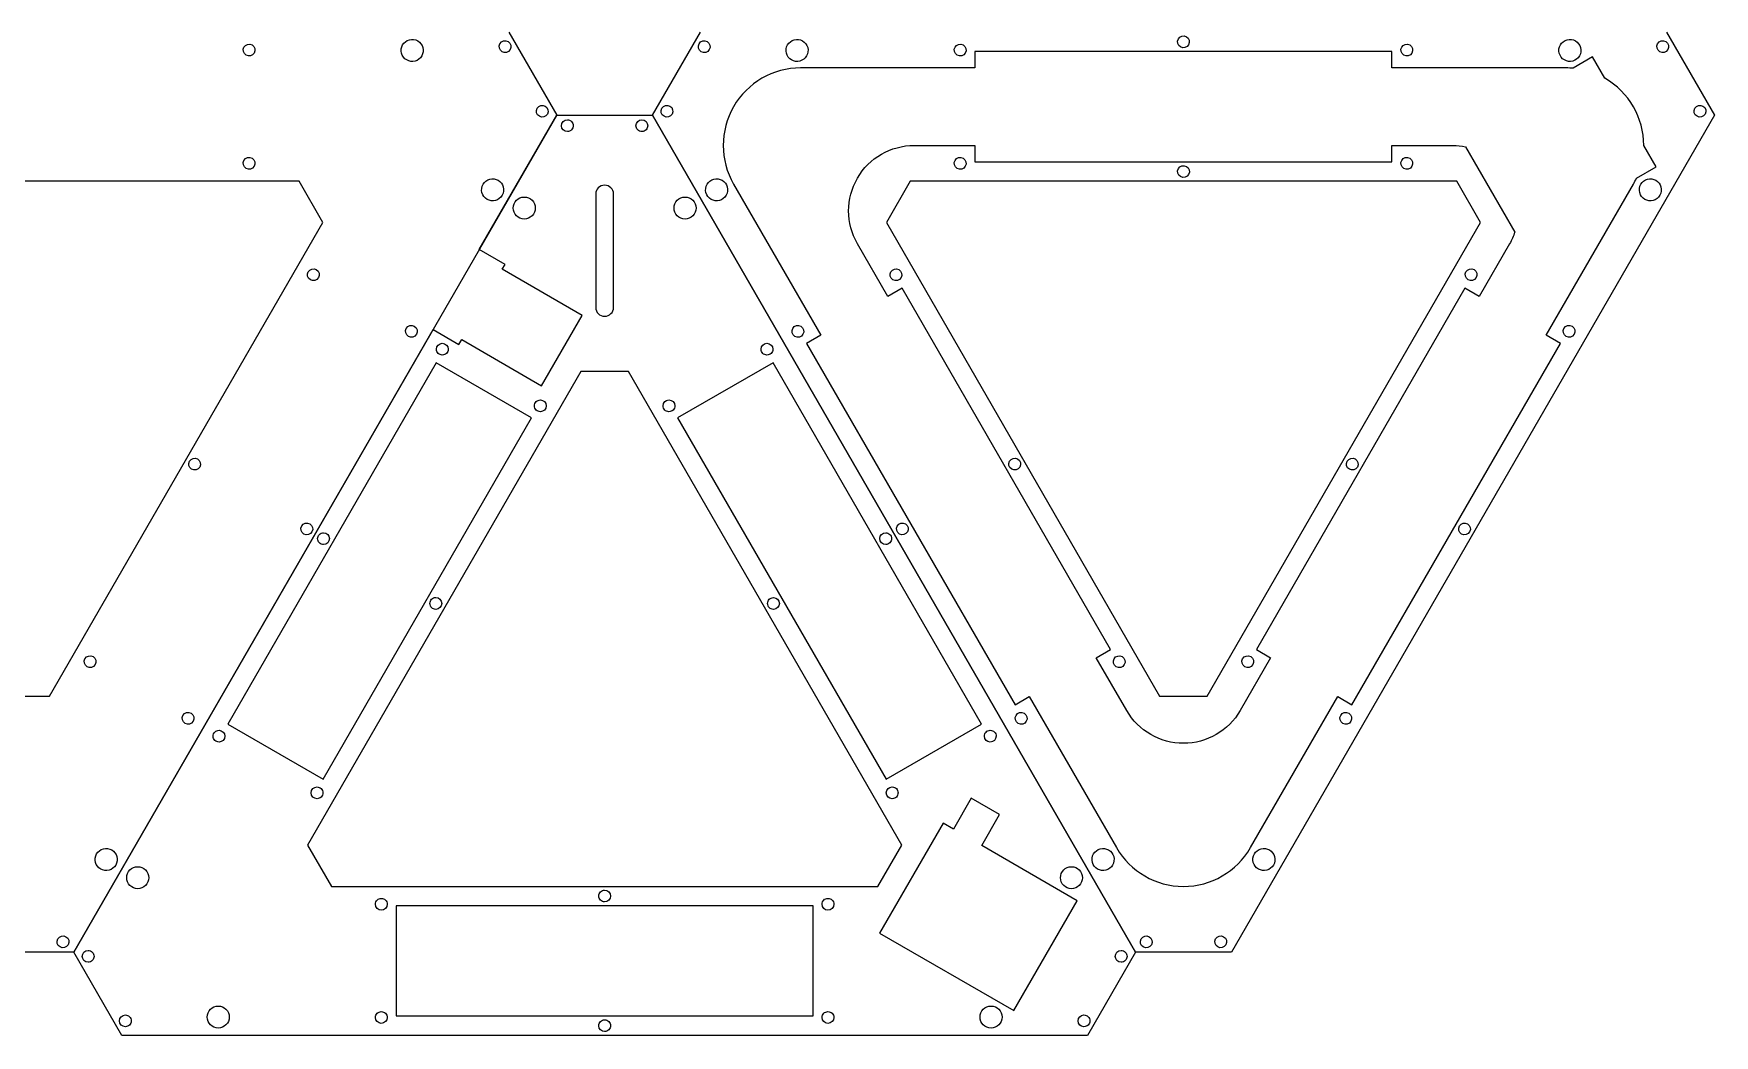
# Model space of a CAD drawing. Extents: x -29 to 538, y 574 to 910.
# Drawn here: x 256 to 538.2, y 573.7 to 741.8 of the extents above; entities that cross this region are included whole.
import ezdxf

# ---------------------------------------------------------------- set-up
doc = ezdxf.new("R2010")
doc.units = 0
doc.layers.get('0').update_dxf_attribs({"linetype": 'CONTINUOUS'})

msp = doc.modelspace()

# ---------------------------------------------------------------- linework, layer by layer
at = {"color": 7}
for p, q in [((292.680294, 739.855152), (292.680294, 739.855152)), ((320.495907, 740.538127), (320.495907, 740.538127)), ((335.653554, 740.421301), (335.653554, 740.421301)), ((335.773742, 741.997994), (343.823735, 728.054989)), ((359.924099, 728.054779), (367.974099, 741.997788)), ((369.084656, 740.421289), (369.084656, 740.421289)), ((385.10229, 740.538125), (385.10229, 740.538125)), ((412.057899, 739.855149), (412.057899, 739.855149)), ((449.543297, 741.235144), (449.543297, 741.235144)), ((487.03284, 739.855137), (487.03284, 739.855137)), ((514.848451, 740.538147), (514.848451, 740.538147)), ((530.006115, 740.421312), (530.006115, 740.421312)), ((530.12664, 741.997787), (538.176641, 728.054778)), ((484.050378, 738.74778), (414.050376, 738.747781)), ((414.050376, 738.747781), (414.050376, 735.997781)), ((484.050378, 735.99778), (484.050378, 738.74778)), ((517.73864, 737.847782), (514.448926, 735.94847)), ((519.809593, 734.260778), (517.73864, 737.847782)), ((414.050376, 735.997781), (384.783072, 735.997783)), ((513.317687, 735.997786), (484.050378, 735.99778)), ((343.823735, 728.054989), (262.747465, 587.626771)), ((330.824098, 705.538119), (343.824098, 728.054779)), ((341.903556, 729.595983), (341.903556, 729.595983)), ((343.824098, 728.054779), (359.924099, 728.054779)), ((441.00037, 587.62656), (359.924099, 728.054779)), ((359.924099, 728.054779), (441.00037, 587.62656)), ((362.834656, 729.595971), (362.834656, 729.595971)), ((538.176641, 728.054778), (457.100371, 587.626559)), ((536.256109, 729.595998), (536.256109, 729.595998)), ((346.614095, 726.304775), (346.614095, 726.304775)), ((359.114088, 726.304779), (359.114088, 726.304779)), ((403.835623, 722.997789), (414.050368, 722.997786)), ((403.835623, 722.997789), (403.835623, 722.997789)), ((414.050368, 722.997786), (414.050368, 720.247786)), ((484.050369, 720.247785), (484.050369, 722.997785)), ((292.680295, 720.855154), (292.680295, 720.855154)), ((412.05791, 720.855169), (412.05791, 720.855169)), ((414.050368, 720.247786), (484.050369, 720.247785)), ((487.032847, 720.855148), (487.032847, 720.855148)), ((300.572467, 716.997997), (208.822468, 716.997997)), ((304.572464, 710.069795), (300.572467, 716.997997)), ((333.995912, 717.155461), (333.995912, 717.155461)), ((371.60229, 717.155439), (371.60229, 717.155439)), ((403.175366, 716.99779), (399.175366, 710.069587)), ((494.925374, 716.997785), (403.175366, 716.99779)), ((449.547444, 719.475166), (449.547444, 719.475166)), ((498.925371, 710.069584), (494.925374, 716.997785)), ((525.098933, 717.502124), (528.388639, 719.401442)), ((528.348454, 717.155459), (528.348454, 717.155459)), ((350.374105, 714.828743), (350.374106, 695.828746)), ((350.374105, 714.828743), (350.374105, 714.828743)), ((353.374101, 695.828749), (353.374099, 714.828747)), ((373.524742, 716.497784), (388.158388, 691.151561)), ((509.942353, 691.151558), (524.576008, 716.497792)), ((340.224089, 712.4915), (340.224089, 712.4915)), ((367.224092, 712.491498), (367.224092, 712.491498)), ((258.697464, 630.611965), (304.572464, 710.069795)), ((399.175366, 710.069587), (445.050374, 630.611751)), ((453.050371, 630.611753), (498.925371, 710.069584)), ((335.154234, 703.038114), (330.824098, 705.538119)), ((399.416718, 697.651561), (394.309343, 706.497788)), ((503.791398, 706.497791), (498.684023, 697.651558)), ((334.679229, 702.215381), (335.154234, 703.038114)), ((303.471776, 702.163347), (303.471776, 702.163347)), ((348.102623, 694.465381), (334.679229, 702.215381)), ((401.266055, 702.163127), (401.266055, 702.163127)), ((497.824682, 702.163135), (497.824682, 702.163135)), ((401.798288, 699.026561), (399.416718, 697.651561)), ((436.798289, 638.404782), (401.798288, 699.026561)), ((496.302453, 699.026558), (461.302453, 638.404779)), ((498.684023, 697.651558), (496.302453, 699.026558)), ((341.302619, 682.687449), (348.102623, 694.465381)), ((262.747828, 587.626561), (323.074102, 692.114712)), ((319.926622, 692.663137), (319.926622, 692.663137)), ((323.074102, 692.114712), (327.404229, 689.614712)), ((384.811579, 692.663138), (384.811579, 692.663138)), ((514.279165, 692.663135), (514.279165, 692.663135)), ((325.617779, 688.805769), (325.617779, 688.805769)), ((327.404229, 689.614712), (327.879234, 690.437444)), ((327.879234, 690.437444), (341.302619, 682.687449)), ((380.110418, 688.805769), (380.110418, 688.805769)), ((388.158388, 691.151561), (385.776818, 689.776561)), ((385.776818, 689.776561), (420.776819, 629.154782)), ((477.323923, 629.154779), (512.323923, 689.776558)), ((512.323923, 689.776558), (509.942353, 691.151558)), ((323.600554, 686.526554), (288.600554, 625.904776)), ((339.622024, 677.276554), (323.600554, 686.526554)), ((380.14765, 686.526557), (364.12618, 677.276557)), ((415.147652, 625.904778), (380.14765, 686.526557)), ((347.874102, 685.069572), (301.999102, 605.611741)), ((355.874099, 685.069573), (347.874102, 685.069572)), ((401.749099, 605.611743), (355.874099, 685.069573)), ((304.622024, 616.654776), (339.622024, 677.276554)), ((342.072248, 679.305765), (342.072248, 679.305765)), ((363.655959, 679.30577), (363.655959, 679.30577)), ((364.12618, 677.276557), (399.126182, 616.654778)), ((283.531891, 670.386452), (283.531891, 670.386452)), ((421.203883, 670.389817), (421.203883, 670.389817)), ((477.884802, 670.38625), (477.884802, 670.38625)), ((302.379046, 659.509823), (302.379046, 659.509823)), ((402.361224, 659.506256), (402.361224, 659.506256)), ((496.731583, 659.509813), (496.731583, 659.509813)), ((305.677897, 657.028861), (305.677897, 657.028861)), ((400.048232, 657.032455), (400.048232, 657.032455)), ((324.524666, 646.152443), (324.524666, 646.152443)), ((381.205608, 646.148874), (381.205608, 646.148874)), ((434.416719, 637.029782), (436.798289, 638.404782)), ((461.302453, 638.404779), (463.684023, 637.029779)), ((265.984311, 637.233152), (265.984311, 637.233152)), ((439.524094, 628.183555), (434.416719, 637.029782)), ((438.753537, 637.23293), (438.753537, 637.23293)), ((463.684023, 637.029779), (458.576648, 628.183546)), ((460.337212, 637.232932), (460.337212, 637.232932)), ((250.697467, 630.611963), (258.697464, 630.611965)), ((420.776819, 629.154782), (423.158389, 630.529782)), ((445.050374, 630.611751), (453.050371, 630.611753)), ((460.308703, 605.183554), (474.942353, 630.529779)), ((474.942353, 630.529779), (477.323923, 629.154779)), ((282.439157, 627.732942), (282.439157, 627.732942)), ((422.29906, 627.732941), (422.29906, 627.732941)), ((476.791695, 627.732932), (476.791695, 627.732932)), ((288.130317, 623.875561), (288.130317, 623.875561)), ((288.600554, 625.904776), (304.622024, 616.654776)), ((399.126182, 616.654778), (415.147652, 625.904778)), ((417.597881, 623.875559), (417.597881, 623.875559)), ((304.584791, 614.375566), (304.584791, 614.375566)), ((401.143413, 614.375565), (401.143413, 614.375565)), ((413.427746, 613.476034), (410.427746, 608.279882)), ((418.190886, 610.726034), (413.427746, 613.476034)), ((415.190886, 605.529882), (418.190886, 610.726034)), ((408.695696, 609.279882), (398.045701, 590.833549)), ((410.427746, 608.279882), (408.695696, 609.279882)), ((269.122827, 604.791982), (269.122827, 604.791982)), ((301.999102, 605.611741), (305.999104, 598.683548)), ((397.749104, 598.683548), (401.749099, 605.611743)), ((431.212356, 596.279882), (415.190886, 605.529882)), ((436.475361, 604.791974), (436.475361, 604.791974)), ((463.475364, 604.791972), (463.475364, 604.791972)), ((275.351014, 600.128038), (275.351014, 600.128038)), ((305.999104, 598.683548), (397.749104, 598.683548)), ((432.09719, 600.12804), (432.09719, 600.12804)), ((315.37663, 595.68354), (315.37663, 595.68354)), ((386.874097, 595.433544), (316.874095, 595.433545)), ((316.874095, 595.433545), (316.874095, 576.933545)), ((352.862034, 597.063544), (352.862034, 597.063544)), ((386.874097, 576.933544), (386.874097, 595.433544)), ((390.351568, 595.683541), (390.351568, 595.683541)), ((420.562361, 577.833549), (431.212356, 596.279882)), ((261.442831, 590.233919), (261.442831, 590.233919)), ((398.045701, 590.833549), (420.562361, 577.833549)), ((443.295375, 590.233905), (443.295375, 590.233905)), ((455.795369, 590.233909), (455.795369, 590.233909)), ((262.747465, 587.626771), (246.647472, 587.626766)), ((270.797829, 573.683551), (262.747828, 587.626561)), ((266.153361, 586.942716), (266.153361, 586.942716)), ((441.00037, 587.62656), (432.95037, 573.683551)), ((439.574843, 586.942715), (439.574843, 586.942715)), ((457.100371, 587.626559), (441.00037, 587.62656)), ((272.403363, 576.117398), (272.403363, 576.117398)), ((288.851012, 576.745342), (288.851012, 576.745342)), ((315.376632, 576.683542), (315.376632, 576.683542)), ((316.874095, 576.933545), (386.874097, 576.933544)), ((390.35157, 576.683544), (390.35157, 576.683544)), ((418.597185, 576.745346), (418.597185, 576.745346)), ((433.324843, 576.117397), (433.324843, 576.117397)), ((432.95037, 573.683551), (270.797829, 573.683551)), ((352.866162, 575.303554), (352.866162, 575.303554))]:
    msp.add_line(p, q, dxfattribs=at)
for points in [[(291.690294, 738.140421), (291.216784, 738.413802), (291.054548, 739.019277), (291.327929, 739.492787)], [(291.327929, 739.492787), (291.60131, 739.966296), (292.206784, 740.128533), (292.680294, 739.855152)], [(292.680294, 739.855152), (293.153804, 739.581771), (293.31604, 738.976296), (293.042659, 738.502787)], [(317.783944, 738.457164), (317.656954, 738.931096), (317.723435, 739.436064), (317.96876, 739.86098)], [(317.96876, 739.86098), (318.214085, 740.285895), (318.61816, 740.595953), (319.092092, 740.722942)], [(319.092092, 740.722942), (319.566024, 740.849932), (320.070991, 740.783452), (320.495907, 740.538127)], [(320.495907, 740.538127), (320.920823, 740.292801), (321.23088, 739.888727), (321.35787, 739.414795)], [(321.35787, 739.414795), (321.484859, 738.940863), (321.418379, 738.435895), (321.173054, 738.01098)], [(334.663554, 738.706571), (334.190044, 738.979952), (334.027808, 739.585427), (334.301189, 740.058936)], [(334.301189, 740.058936), (334.57457, 740.532446), (335.180044, 740.694682), (335.653554, 740.421301)], [(335.653554, 740.421301), (336.127064, 740.147921), (336.2893, 739.542446), (336.015919, 739.068936)], [(368.094656, 738.706558), (367.621146, 738.979939), (367.45891, 739.585414), (367.732291, 740.058924)], [(367.732291, 740.058924), (368.005672, 740.532433), (368.611146, 740.69467), (369.084656, 740.421289)], [(369.084656, 740.421289), (369.558166, 740.147908), (369.720402, 739.542433), (369.447021, 739.068924)], [(382.390327, 738.457163), (382.263337, 738.931095), (382.329818, 739.436062), (382.575143, 739.860978)], [(382.575143, 739.860978), (382.820468, 740.285894), (383.224543, 740.595951), (383.698475, 740.722941)], [(383.698475, 740.722941), (384.172407, 740.84993), (384.677374, 740.78345), (385.10229, 740.538125)], [(385.10229, 740.538125), (385.527206, 740.2928), (385.837263, 739.888725), (385.964253, 739.414793)], [(385.964253, 739.414793), (386.091242, 738.940861), (386.024762, 738.435894), (385.779437, 738.010978)], [(411.067899, 738.140419), (410.594389, 738.4138), (410.432153, 739.019274), (410.705534, 739.492784)], [(410.705534, 739.492784), (410.978915, 739.966293), (411.584389, 740.12853), (412.057899, 739.855149)], [(412.057899, 739.855149), (412.531409, 739.581768), (412.693645, 738.976293), (412.420264, 738.502784)], [(448.553297, 739.520414), (448.079788, 739.793795), (447.917551, 740.399269), (448.190932, 740.872779)], [(448.190932, 740.872779), (448.464313, 741.346288), (449.069788, 741.508525), (449.543297, 741.235144)], [(449.905663, 739.882779), (449.632282, 739.409269), (449.026807, 739.247033), (448.553297, 739.520414)], [(449.543297, 741.235144), (450.016807, 740.961763), (450.179044, 740.356288), (449.905663, 739.882779)], [(486.04284, 738.140406), (485.56933, 738.413787), (485.407094, 739.019262), (485.680475, 739.492771)], [(485.680475, 739.492771), (485.953856, 739.966281), (486.55933, 740.128518), (487.03284, 739.855137)], [(487.03284, 739.855137), (487.50635, 739.581756), (487.668586, 738.976281), (487.395205, 738.502771)], [(512.136488, 738.457185), (512.009498, 738.931117), (512.075979, 739.436085), (512.321304, 739.861)], [(512.321304, 739.861), (512.566629, 740.285916), (512.970704, 740.595973), (513.444636, 740.722963)], [(513.444636, 740.722963), (513.918568, 740.849953), (514.423535, 740.783473), (514.848451, 740.538147)], [(514.848451, 740.538147), (515.273367, 740.292822), (515.583424, 739.888748), (515.710414, 739.414816)], [(515.710414, 739.414816), (515.837403, 738.940884), (515.770923, 738.435916), (515.525598, 738.011)], [(529.016115, 738.706582), (528.542605, 738.979963), (528.380369, 739.585437), (528.65375, 740.058947)], [(528.65375, 740.058947), (528.927131, 740.532457), (529.532605, 740.694693), (530.006115, 740.421312)], [(530.006115, 740.421312), (530.479625, 740.147931), (530.641861, 739.542457), (530.36848, 739.068947)], [(293.042659, 738.502787), (292.769278, 738.029277), (292.163804, 737.867041), (291.690294, 738.140421)], [(318.645907, 737.333833), (318.220991, 737.579158), (317.910934, 737.983232), (317.783944, 738.457164)], [(321.173054, 738.01098), (320.66219, 737.126138), (319.530748, 736.822969), (318.645907, 737.333833)], [(336.015919, 739.068936), (335.742538, 738.595427), (335.137064, 738.43319), (334.663554, 738.706571)], [(369.447021, 739.068924), (369.17364, 738.595414), (368.568166, 738.433177), (368.094656, 738.706558)], [(383.25229, 737.333831), (382.827374, 737.579156), (382.517317, 737.983231), (382.390327, 738.457163)], [(384.656105, 737.149015), (384.182173, 737.022025), (383.677206, 737.088506), (383.25229, 737.333831)], [(385.779437, 738.010978), (385.534112, 737.586062), (385.130037, 737.276005), (384.656105, 737.149015)], [(412.420264, 738.502784), (412.146883, 738.029274), (411.541409, 737.867038), (411.067899, 738.140419)], [(487.395205, 738.502771), (487.121824, 738.029262), (486.51635, 737.867025), (486.04284, 738.140406)], [(512.998451, 737.333853), (512.573535, 737.579179), (512.263478, 737.983253), (512.136488, 738.457185)], [(514.402266, 737.149038), (513.928334, 737.022048), (513.423367, 737.088528), (512.998451, 737.333853)], [(515.525598, 738.011), (515.280273, 737.586085), (514.876198, 737.276027), (514.402266, 737.149038)], [(530.36848, 739.068947), (530.095099, 738.595437), (529.489625, 738.433201), (529.016115, 738.706582)], [(384.783072, 735.997783), (380.13862, 735.997783), (375.846969, 733.519997), (373.524742, 729.497783)], [(514.448926, 735.94847), (514.072741, 735.981331), (513.695304, 735.997785), (513.317687, 735.997786)], [(526.317677, 722.988451), (526.321016, 727.639572), (523.839253, 731.93811), (519.809593, 734.260778)], [(340.913556, 727.881252), (340.440046, 728.154633), (340.27781, 728.760108), (340.551191, 729.233618)], [(340.551191, 729.233618), (340.824572, 729.707127), (341.430046, 729.869364), (341.903556, 729.595983)], [(342.265921, 728.243618), (341.99254, 727.770108), (341.387066, 727.607871), (340.913556, 727.881252)], [(341.903556, 729.595983), (342.377066, 729.322602), (342.539302, 728.717127), (342.265921, 728.243618)], [(361.844656, 727.881241), (361.371146, 728.154622), (361.20891, 728.760096), (361.482291, 729.233606)], [(361.482291, 729.233606), (361.755672, 729.707116), (362.361146, 729.869352), (362.834656, 729.595971)], [(363.197021, 728.243606), (362.92364, 727.770096), (362.318166, 727.60786), (361.844656, 727.881241)], [(362.834656, 729.595971), (363.308166, 729.32259), (363.470402, 728.717116), (363.197021, 728.243606)], [(373.524742, 729.497783), (371.202516, 725.475569), (371.202516, 720.519998), (373.524742, 716.497784)], [(535.266109, 727.881268), (534.792599, 728.154649), (534.630363, 728.760124), (534.903743, 729.233633)], [(534.903743, 729.233633), (535.177124, 729.707143), (535.782599, 729.869379), (536.256109, 729.595998)], [(536.618474, 728.243633), (536.345093, 727.770124), (535.739618, 727.607887), (535.266109, 727.881268)], [(536.256109, 729.595998), (536.729618, 729.322618), (536.891855, 728.717143), (536.618474, 728.243633)], [(345.624088, 725.314773), (345.077328, 725.314777), (344.634094, 725.758015), (344.634095, 726.304775)], [(344.634095, 726.304775), (344.634096, 726.851533), (345.07733, 727.294769), (345.624088, 727.294773)], [(345.624088, 727.294773), (345.886653, 727.294775), (346.138465, 727.190473), (346.324127, 727.004812)], [(346.324129, 725.604736), (346.138466, 725.419074), (345.886654, 725.314772), (345.624088, 725.314773)], [(346.324127, 727.004812), (346.50979, 726.819151), (346.614094, 726.56734), (346.614095, 726.304775)], [(346.614095, 726.304775), (346.614095, 726.042209), (346.509791, 725.790398), (346.324129, 725.604736)], [(357.424051, 725.604738), (357.238389, 725.790401), (357.134087, 726.042213), (357.134088, 726.304779)], [(357.134088, 726.304779), (357.134092, 726.851539), (357.57733, 727.294773), (358.12409, 727.294772)], [(358.12409, 725.314772), (357.861524, 725.314772), (357.609713, 725.419076), (357.424051, 725.604738)], [(358.12409, 727.294772), (358.670848, 727.294771), (359.114084, 726.851537), (359.114088, 726.304779)], [(358.824127, 725.60474), (358.638466, 725.419077), (358.386655, 725.314773), (358.12409, 725.314772)], [(359.114088, 726.304779), (359.11409, 726.042214), (359.009788, 725.790402), (358.824127, 725.60474)], [(394.309342, 717.497789), (396.274303, 720.901201), (399.905701, 722.997789), (403.835623, 722.997789)], [(484.050369, 722.997785), (484.050369, 722.997785), (494.265119, 722.997791), (494.265119, 722.997791)], [(494.265119, 722.997791), (494.986024, 722.997789), (495.705183, 722.926919), (496.412222, 722.786202)], [(496.412222, 722.786202), (496.412222, 722.786202), (504.68172, 708.463032), (504.68172, 708.463032)], [(528.388639, 719.401442), (528.388639, 719.401442), (526.317677, 722.988451), (526.317677, 722.988451)], [(291.690295, 719.140424), (291.216785, 719.413805), (291.054549, 720.019279), (291.32793, 720.492789)], [(291.32793, 720.492789), (291.601311, 720.966299), (292.206786, 721.128535), (292.680295, 720.855154)], [(292.680295, 720.855154), (293.153805, 720.581773), (293.316041, 719.976299), (293.04266, 719.502789)], [(411.06791, 719.140438), (410.5944, 719.413819), (410.432164, 720.019294), (410.705545, 720.492803)], [(410.705545, 720.492803), (410.978926, 720.966313), (411.5844, 721.128549), (412.05791, 720.855169)], [(412.05791, 720.855169), (412.53142, 720.581788), (412.693656, 719.976313), (412.420275, 719.502803)], [(448.195079, 719.112801), (448.46846, 719.586311), (449.073935, 719.748547), (449.547444, 719.475166)], [(486.042847, 719.140417), (485.569337, 719.413798), (485.4071, 720.019273), (485.680481, 720.492782)], [(485.680481, 720.492782), (485.953862, 720.966292), (486.559337, 721.128529), (487.032847, 720.855148)], [(487.032847, 720.855148), (487.506356, 720.581767), (487.668593, 719.976292), (487.395212, 719.502782)], [(293.04266, 719.502789), (292.769279, 719.029279), (292.163805, 718.867043), (291.690295, 719.140424)], [(331.468765, 716.478314), (331.71409, 716.90323), (332.118164, 717.213287), (332.592096, 717.340277)], [(332.592096, 717.340277), (333.066028, 717.467266), (333.570996, 717.400786), (333.995912, 717.155461)], [(333.995912, 717.155461), (334.420827, 716.910136), (334.730885, 716.506061), (334.857874, 716.032129)], [(369.075143, 716.478292), (369.320468, 716.903208), (369.724543, 717.213265), (370.198475, 717.340255)], [(370.198475, 717.340255), (370.672407, 717.467244), (371.177374, 717.400764), (371.60229, 717.155439)], [(371.60229, 717.155439), (372.027206, 716.910114), (372.337263, 716.506039), (372.464253, 716.032107)], [(394.309343, 706.497788), (392.344381, 709.9012), (392.344381, 714.094377), (394.309342, 717.497789)], [(412.420275, 719.502803), (412.146894, 719.029294), (411.54142, 718.867057), (411.06791, 719.140438)], [(448.557444, 717.760436), (448.083935, 718.033817), (447.921698, 718.639291), (448.195079, 719.112801)], [(449.909809, 718.122801), (449.636428, 717.649291), (449.030954, 717.487055), (448.557444, 717.760436)], [(449.547444, 719.475166), (450.020954, 719.201785), (450.18319, 718.596311), (449.909809, 718.122801)], [(487.395212, 719.502782), (487.121831, 719.029273), (486.516356, 718.867036), (486.042847, 719.140417)], [(524.576008, 716.497792), (524.764821, 716.824815), (524.939295, 717.159911), (525.098933, 717.502124)], [(525.821307, 716.478312), (526.066633, 716.903228), (526.470707, 717.213286), (526.944639, 717.340275)], [(526.944639, 717.340275), (527.418571, 717.467265), (527.923539, 717.400785), (528.348454, 717.155459)], [(528.348454, 717.155459), (528.77337, 716.910134), (529.083427, 716.50606), (529.210417, 716.032128)], [(331.283949, 715.074499), (331.156959, 715.548431), (331.223439, 716.053398), (331.468765, 716.478314)], [(332.145912, 713.951167), (331.720996, 714.196492), (331.410939, 714.600567), (331.283949, 715.074499)], [(333.549727, 713.766351), (333.075795, 713.639362), (332.570827, 713.705842), (332.145912, 713.951167)], [(334.673059, 714.628314), (334.427733, 714.203398), (334.023659, 713.893341), (333.549727, 713.766351)], [(334.857874, 716.032129), (334.984864, 715.558197), (334.918384, 715.05323), (334.673059, 714.628314)], [(336.524092, 712.491498), (336.524096, 713.513222), (337.352368, 714.34149), (338.374091, 714.341491)], [(338.374091, 714.341491), (339.395813, 714.341489), (340.224083, 713.513222), (340.224089, 712.4915)], [(351.8741, 716.325904), (351.046782, 716.325904), (350.375671, 715.65606), (350.374105, 714.828743)], [(353.374099, 714.828747), (353.372532, 715.656063), (352.701418, 716.325905), (351.8741, 716.325904)], [(363.524096, 712.491496), (363.524097, 713.513218), (364.352364, 714.341488), (365.374086, 714.341494)], [(365.374086, 714.341494), (365.864737, 714.341495), (366.335293, 714.146586), (366.682236, 713.799645)], [(368.890327, 715.074477), (368.763337, 715.548409), (368.829818, 716.053376), (369.075143, 716.478292)], [(369.75229, 713.951145), (369.327374, 714.19647), (369.017317, 714.600545), (368.890327, 715.074477)], [(372.279437, 714.628292), (371.768574, 713.743451), (370.637131, 713.440281), (369.75229, 713.951145)], [(372.464253, 716.032107), (372.591242, 715.558175), (372.524762, 715.053208), (372.279437, 714.628292)], [(525.636492, 715.074497), (525.509502, 715.548429), (525.575982, 716.053397), (525.821307, 716.478312)], [(526.498454, 713.951165), (526.073539, 714.196491), (525.763481, 714.600565), (525.636492, 715.074497)], [(527.90227, 713.76635), (527.428338, 713.63936), (526.92337, 713.70584), (526.498454, 713.951165)], [(529.025601, 714.628312), (528.780276, 714.203397), (528.376202, 713.893339), (527.90227, 713.76635)], [(529.210417, 716.032128), (529.337407, 715.558196), (529.270927, 715.053228), (529.025601, 714.628312)], [(337.065944, 711.183348), (336.719001, 711.530291), (336.524091, 712.000847), (336.524092, 712.491498)], [(338.374093, 710.641494), (337.883442, 710.641494), (337.412886, 710.836404), (337.065944, 711.183348)], [(339.68224, 711.18335), (339.335299, 710.836407), (338.864744, 710.641495), (338.374093, 710.641494)], [(340.224089, 712.4915), (340.22409, 712.000849), (340.029182, 711.530294), (339.68224, 711.18335)], [(365.374088, 710.641497), (364.352365, 710.641501), (363.524096, 711.469773), (363.524096, 712.491496)], [(366.682239, 711.183348), (366.335296, 710.836406), (365.86474, 710.641496), (365.374088, 710.641497)], [(366.682236, 713.799645), (367.02918, 713.452703), (367.224091, 712.982149), (367.224092, 712.491498)], [(367.224092, 712.491498), (367.224093, 712.000847), (367.029182, 711.530291), (366.682239, 711.183348)], [(504.68172, 708.463032), (504.450061, 707.78036), (504.151853, 707.122114), (503.791398, 706.497791)], [(302.481776, 700.448616), (302.008266, 700.721997), (301.84603, 701.327472), (302.11941, 701.800981)], [(302.11941, 701.800981), (302.392791, 702.274491), (302.998266, 702.436727), (303.471776, 702.163347)], [(303.834141, 700.810981), (303.56076, 700.337472), (302.955285, 700.175235), (302.481776, 700.448616)], [(303.471776, 702.163347), (303.945285, 701.889966), (304.107522, 701.284491), (303.834141, 700.810981)], [(400.276055, 700.448397), (399.802545, 700.721778), (399.640309, 701.327253), (399.91369, 701.800762)], [(399.91369, 701.800762), (400.187071, 702.274272), (400.792545, 702.436508), (401.266055, 702.163127)], [(401.62842, 700.810762), (401.355039, 700.337253), (400.749565, 700.175016), (400.276055, 700.448397)], [(401.266055, 702.163127), (401.739565, 701.889746), (401.901801, 701.284272), (401.62842, 700.810762)], [(496.834682, 700.448405), (496.361172, 700.721786), (496.198936, 701.32726), (496.472317, 701.80077)], [(496.472317, 701.80077), (496.745698, 702.27428), (497.351172, 702.436516), (497.824682, 702.163135)], [(498.187047, 700.81077), (497.913666, 700.33726), (497.308192, 700.175024), (496.834682, 700.448405)], [(497.824682, 702.163135), (498.298192, 701.889754), (498.460428, 701.28428), (498.187047, 700.81077)], [(350.374106, 695.828746), (350.375674, 695.001429), (351.046787, 694.331587), (351.874105, 694.331588)], [(351.874105, 694.331588), (352.701423, 694.331589), (353.372535, 695.001432), (353.374101, 695.828749)], [(318.936622, 690.948406), (318.463112, 691.221787), (318.300876, 691.827262), (318.574257, 692.300771)], [(318.574257, 692.300771), (318.847638, 692.774281), (319.453112, 692.936517), (319.926622, 692.663137)], [(320.288987, 691.310771), (320.015606, 690.837262), (319.410132, 690.675025), (318.936622, 690.948406)], [(319.926622, 692.663137), (320.400132, 692.389756), (320.562368, 691.784281), (320.288987, 691.310771)], [(383.821579, 690.948408), (383.348069, 691.221789), (383.185833, 691.827264), (383.459214, 692.300773)], [(383.459214, 692.300773), (383.732595, 692.774283), (384.338069, 692.936519), (384.811579, 692.663138)], [(385.173944, 691.310773), (384.900563, 690.837264), (384.295089, 690.675027), (383.821579, 690.948408)], [(384.811579, 692.663138), (385.285089, 692.389757), (385.447325, 691.784283), (385.173944, 691.310773)], [(513.289165, 690.948405), (512.815655, 691.221786), (512.653419, 691.82726), (512.9268, 692.30077)], [(512.9268, 692.30077), (513.200181, 692.77428), (513.805655, 692.936516), (514.279165, 692.663135)], [(514.64153, 691.31077), (514.368149, 690.83726), (513.762674, 690.675024), (513.289165, 690.948405)], [(514.279165, 692.663135), (514.752674, 692.389754), (514.914911, 691.78428), (514.64153, 691.31077)], [(323.927741, 688.105728), (323.74208, 688.291391), (323.637777, 688.543203), (323.637779, 688.805769)], [(323.637779, 688.805769), (323.637783, 689.352529), (324.081021, 689.795763), (324.627781, 689.795762)], [(324.627781, 689.795762), (325.174539, 689.795761), (325.617775, 689.352527), (325.617779, 688.805769)], [(325.617779, 688.805769), (325.61778, 688.543204), (325.513478, 688.291392), (325.327817, 688.10573)], [(378.420381, 688.105728), (378.234719, 688.291391), (378.130417, 688.543203), (378.130418, 688.805769)], [(378.130418, 688.805769), (378.130422, 689.352529), (378.57366, 689.795763), (379.12042, 689.795762)], [(379.12042, 689.795762), (379.667178, 689.795761), (380.110414, 689.352528), (380.110418, 688.805769)], [(380.110418, 688.805769), (380.11042, 688.543204), (380.006118, 688.291392), (379.820457, 688.10573)], [(324.627781, 687.815762), (324.365215, 687.815762), (324.113403, 687.920066), (323.927741, 688.105728)], [(325.327817, 688.10573), (325.142157, 687.920067), (324.890346, 687.815763), (324.627781, 687.815762)], [(379.12042, 687.815762), (378.857854, 687.815762), (378.606043, 687.920066), (378.420381, 688.105728)], [(379.820457, 688.10573), (379.634796, 687.920067), (379.382985, 687.815763), (379.12042, 687.815762)], [(340.382214, 680.005804), (340.567876, 680.191466), (340.819689, 680.295769), (341.082255, 680.295767)], [(341.082255, 680.295767), (341.629014, 680.295763), (342.072249, 679.852525), (342.072248, 679.305765)], [(361.675959, 679.30577), (361.675963, 679.85253), (362.119201, 680.295764), (362.665961, 680.295763)], [(362.665961, 680.295763), (363.212719, 680.295762), (363.655955, 679.852529), (363.655959, 679.30577)], [(340.092248, 679.305765), (340.092247, 679.568331), (340.196551, 679.820143), (340.382214, 680.005804)], [(340.382215, 678.605728), (340.196553, 678.791389), (340.092248, 679.0432), (340.092248, 679.305765)], [(341.082255, 678.315767), (340.81969, 678.315765), (340.567878, 678.420068), (340.382215, 678.605728)], [(342.072248, 679.305765), (342.072247, 678.759007), (341.629013, 678.315771), (341.082255, 678.315767)], [(361.965922, 678.605729), (361.78026, 678.791392), (361.675958, 679.043204), (361.675959, 679.30577)], [(362.665961, 678.315763), (362.403395, 678.315763), (362.151584, 678.420067), (361.965922, 678.605729)], [(363.365998, 678.605731), (363.180337, 678.420068), (362.928526, 678.315764), (362.665961, 678.315763)], [(363.655959, 679.30577), (363.655961, 679.043205), (363.551659, 678.791393), (363.365998, 678.605731)], [(282.541891, 668.671722), (282.068381, 668.945103), (281.906144, 669.550578), (282.179525, 670.024087)], [(282.179525, 670.024087), (282.452906, 670.497597), (283.058381, 670.659833), (283.531891, 670.386452)], [(283.894256, 669.034087), (283.620875, 668.560578), (283.0154, 668.398341), (282.541891, 668.671722)], [(283.531891, 670.386452), (284.0054, 670.113072), (284.167637, 669.507597), (283.894256, 669.034087)], [(420.213883, 668.675087), (419.740373, 668.948468), (419.578136, 669.553942), (419.851517, 670.027452)], [(419.851517, 670.027452), (420.124898, 670.500962), (420.730373, 670.663198), (421.203883, 670.389817)], [(421.566248, 669.037452), (421.292867, 668.563942), (420.687392, 668.401706), (420.213883, 668.675087)], [(421.203883, 670.389817), (421.677392, 670.116436), (421.839629, 669.510962), (421.566248, 669.037452)], [(476.894802, 668.671519), (476.421292, 668.9449), (476.259056, 669.550375), (476.532437, 670.023884)], [(476.532437, 670.023884), (476.805818, 670.497394), (477.411292, 670.659631), (477.884802, 670.38625)], [(478.247167, 669.033884), (477.973786, 668.560375), (477.368312, 668.398138), (476.894802, 668.671519)], [(477.884802, 670.38625), (478.358312, 670.112869), (478.520548, 669.507394), (478.247167, 669.033884)], [(301.389046, 657.795093), (300.915536, 658.068474), (300.7533, 658.673948), (301.026681, 659.147458)], [(301.026681, 659.147458), (301.300062, 659.620967), (301.905536, 659.783204), (302.379046, 659.509823)], [(302.741411, 658.157458), (302.46803, 657.683948), (301.862555, 657.521712), (301.389046, 657.795093)], [(302.379046, 659.509823), (302.852555, 659.236442), (303.014792, 658.630967), (302.741411, 658.157458)], [(303.697898, 657.028861), (303.697897, 657.291427), (303.802201, 657.543239), (303.987864, 657.7289)], [(303.987864, 657.7289), (304.173526, 657.914562), (304.425338, 658.018865), (304.687904, 658.018863)], [(304.687904, 658.018863), (305.234664, 658.018859), (305.677898, 657.575621), (305.677897, 657.028861)], [(398.068232, 657.032455), (398.068233, 657.579214), (398.511467, 658.02245), (399.058225, 658.022453)], [(399.058225, 658.022453), (399.32079, 658.022455), (399.572602, 657.918153), (399.758264, 657.732492)], [(399.758264, 657.732492), (399.943927, 657.546832), (400.048231, 657.295021), (400.048232, 657.032455)], [(401.371224, 657.791525), (400.897714, 658.064906), (400.735478, 658.670381), (401.008859, 659.143891)], [(401.008859, 659.143891), (401.28224, 659.6174), (401.887714, 659.779637), (402.361224, 659.506256)], [(402.723589, 658.153891), (402.450208, 657.680381), (401.844734, 657.518144), (401.371224, 657.791525)], [(402.361224, 659.506256), (402.834734, 659.232875), (402.99697, 658.6274), (402.723589, 658.153891)], [(495.741583, 657.795082), (495.268074, 658.068463), (495.105837, 658.673938), (495.379218, 659.147447)], [(495.379218, 659.147447), (495.652599, 659.620957), (496.258074, 659.783194), (496.731583, 659.509813)], [(497.093949, 658.157447), (496.820568, 657.683938), (496.215093, 657.521701), (495.741583, 657.795082)], [(496.731583, 659.509813), (497.205093, 659.236432), (497.36733, 658.630957), (497.093949, 658.157447)], [(303.987865, 656.328824), (303.802203, 656.514485), (303.697898, 656.766296), (303.697898, 657.028861)], [(304.687904, 656.038863), (304.425339, 656.038861), (304.173527, 656.143164), (303.987865, 656.328824)], [(305.677897, 657.028861), (305.677896, 656.482103), (305.234663, 656.038867), (304.687904, 656.038863)], [(399.058225, 656.042454), (398.511465, 656.042458), (398.068231, 656.485696), (398.068232, 657.032455)], [(399.758266, 656.332416), (399.572603, 656.146755), (399.320791, 656.042452), (399.058225, 656.042454)], [(400.048232, 657.032455), (400.048232, 656.76989), (399.943928, 656.518078), (399.758266, 656.332416)], [(322.544667, 646.152443), (322.544666, 646.415009), (322.64897, 646.66682), (322.834633, 646.852482)], [(322.834634, 645.452406), (322.648972, 645.638067), (322.544667, 645.889878), (322.544667, 646.152443)], [(322.834633, 646.852482), (323.020295, 647.038144), (323.272107, 647.142446), (323.534673, 647.142445)], [(323.534673, 647.142445), (324.081433, 647.142441), (324.524667, 646.699203), (324.524666, 646.152443)], [(324.524666, 646.152443), (324.524665, 645.605685), (324.081432, 645.162449), (323.534673, 645.162445)], [(379.225608, 646.148874), (379.225608, 646.41144), (379.329912, 646.663251), (379.515574, 646.848913)], [(379.515574, 646.848913), (379.701237, 647.034575), (379.953049, 647.138877), (380.215615, 647.138876)], [(380.215615, 647.138876), (380.762375, 647.138872), (381.205609, 646.695634), (381.205608, 646.148874)], [(323.534673, 645.162445), (323.272108, 645.162443), (323.020296, 645.266745), (322.834634, 645.452406)], [(379.515576, 645.448837), (379.329913, 645.634498), (379.225609, 645.886309), (379.225608, 646.148874)], [(380.215615, 645.158876), (379.95305, 645.158874), (379.701238, 645.263176), (379.515576, 645.448837)], [(381.205608, 646.148874), (381.205607, 645.602115), (380.762374, 645.15888), (380.215615, 645.158876)], [(264.994311, 635.518422), (264.520801, 635.791803), (264.358565, 636.397278), (264.631945, 636.870787)], [(264.631945, 636.870787), (264.905326, 637.344297), (265.510801, 637.506533), (265.984311, 637.233152)], [(266.346676, 635.880787), (266.073295, 635.407278), (265.46782, 635.245041), (264.994311, 635.518422)], [(265.984311, 637.233152), (266.45782, 636.959772), (266.620057, 636.354297), (266.346676, 635.880787)], [(437.763537, 635.518199), (437.290027, 635.79158), (437.12779, 636.397055), (437.401171, 636.870565)], [(437.401171, 636.870565), (437.674552, 637.344074), (438.280027, 637.506311), (438.753537, 637.23293)], [(439.115902, 635.880565), (438.842521, 635.407055), (438.237046, 635.244818), (437.763537, 635.518199)], [(438.753537, 637.23293), (439.227046, 636.959549), (439.389283, 636.354074), (439.115902, 635.880565)], [(459.347212, 635.518202), (458.873702, 635.791583), (458.711466, 636.397057), (458.984847, 636.870567)], [(458.984847, 636.870567), (459.258228, 637.344077), (459.863702, 637.506313), (460.337212, 637.232932)], [(460.699577, 635.880567), (460.426196, 635.407057), (459.820722, 635.244821), (459.347212, 635.518202)], [(460.337212, 637.232932), (460.810722, 636.959551), (460.972958, 636.354077), (460.699577, 635.880567)], [(423.158389, 630.529782), (423.158389, 630.529782), (437.792043, 605.183554), (437.792043, 605.183554)], [(281.449157, 626.018212), (280.975647, 626.291593), (280.813411, 626.897068), (281.086792, 627.370577)], [(281.086792, 627.370577), (281.360173, 627.844087), (281.965647, 628.006323), (282.439157, 627.732942)], [(282.439157, 627.732942), (282.912667, 627.459562), (283.074903, 626.854087), (282.801522, 626.380577)], [(421.30906, 626.01821), (420.83555, 626.291591), (420.673314, 626.897066), (420.946695, 627.370576)], [(420.946695, 627.370576), (421.220076, 627.844085), (421.82555, 628.006322), (422.29906, 627.732941)], [(422.29906, 627.732941), (422.77257, 627.45956), (422.934806, 626.854085), (422.661425, 626.380576)], [(449.050369, 622.683555), (445.120449, 622.683556), (441.489054, 624.780144), (439.524094, 628.183555)], [(458.576648, 628.183546), (456.611685, 624.780138), (452.980289, 622.683553), (449.050369, 622.683555)], [(475.801695, 626.018202), (475.328185, 626.291583), (475.165949, 626.897057), (475.43933, 627.370567)], [(475.43933, 627.370567), (475.712711, 627.844077), (476.318185, 628.006313), (476.791695, 627.732932)], [(476.791695, 627.732932), (477.265204, 627.459551), (477.427441, 626.854077), (477.15406, 626.380567)], [(282.801522, 626.380577), (282.528141, 625.907068), (281.922667, 625.744831), (281.449157, 626.018212)], [(286.150318, 623.875561), (286.150317, 624.138127), (286.254621, 624.389939), (286.440284, 624.5756)], [(286.440285, 623.175524), (286.254623, 623.361185), (286.150318, 623.612996), (286.150318, 623.875561)], [(286.440284, 624.5756), (286.625946, 624.761262), (286.877758, 624.865565), (287.140324, 624.865563)], [(287.140324, 624.865563), (287.687084, 624.865559), (288.130318, 624.422321), (288.130317, 623.875561)], [(288.130317, 623.875561), (288.130316, 623.328803), (287.687083, 622.885567), (287.140324, 622.885563)], [(415.617881, 623.875559), (415.617879, 624.138124), (415.722182, 624.389936), (415.907842, 624.575598)], [(416.607879, 622.885566), (416.061121, 622.885567), (415.617885, 623.328801), (415.617881, 623.875559)], [(415.907842, 624.575598), (416.093503, 624.761261), (416.345314, 624.865565), (416.607879, 624.865566)], [(416.607879, 624.865566), (416.870445, 624.865566), (417.122257, 624.761262), (417.307918, 624.5756)], [(417.597881, 623.875559), (417.597877, 623.328799), (417.154639, 622.885565), (416.607879, 622.885566)], [(417.307918, 624.5756), (417.49358, 624.389937), (417.597883, 624.138125), (417.597881, 623.875559)], [(422.661425, 626.380576), (422.388044, 625.907066), (421.78257, 625.744829), (421.30906, 626.01821)], [(477.15406, 626.380567), (476.880679, 625.907057), (476.275204, 625.744821), (475.801695, 626.018202)], [(287.140324, 622.885563), (286.877759, 622.885561), (286.625947, 622.989864), (286.440285, 623.175524)], [(302.604792, 614.375566), (302.604793, 614.922325), (303.048026, 615.36556), (303.594785, 615.365564)], [(303.594785, 615.365564), (303.85735, 615.365566), (304.109162, 615.261264), (304.294824, 615.075603)], [(399.163413, 614.375565), (399.163414, 614.922323), (399.606648, 615.365559), (400.153406, 615.365563)], [(400.153406, 615.365563), (400.415972, 615.365565), (400.667783, 615.261263), (400.853446, 615.075602)], [(303.594785, 613.385564), (303.048025, 613.385568), (302.604791, 613.828806), (302.604792, 614.375566)], [(304.294825, 613.675527), (304.109163, 613.489865), (303.85735, 613.385563), (303.594785, 613.385564)], [(304.294824, 615.075603), (304.480486, 614.889942), (304.584791, 614.638131), (304.584791, 614.375566)], [(304.584791, 614.375566), (304.584792, 614.113), (304.480488, 613.861189), (304.294825, 613.675527)], [(400.153407, 613.385563), (399.606647, 613.385567), (399.163413, 613.828805), (399.163413, 614.375565)], [(400.853447, 613.675526), (400.667785, 613.489864), (400.415972, 613.385562), (400.153407, 613.385563)], [(400.853446, 615.075602), (401.039108, 614.889941), (401.143413, 614.63813), (401.143413, 614.375565)], [(401.143413, 614.375565), (401.143414, 614.112999), (401.03911, 613.861188), (400.853447, 613.675526)], [(266.410864, 602.711019), (266.283874, 603.184951), (266.350354, 603.689919), (266.59568, 604.114835)], [(266.59568, 604.114835), (266.841005, 604.539751), (267.245079, 604.849808), (267.719011, 604.976797)], [(267.719011, 604.976797), (268.192943, 605.103787), (268.697911, 605.037307), (269.122827, 604.791982)], [(269.122827, 604.791982), (269.547742, 604.546656), (269.8578, 604.142582), (269.984789, 603.66865)], [(433.763398, 602.711011), (433.636408, 603.184943), (433.702889, 603.689911), (433.948214, 604.114827)], [(433.948214, 604.114827), (434.193539, 604.539742), (434.597614, 604.8498), (435.071546, 604.976789)], [(435.071546, 604.976789), (435.545478, 605.103779), (436.050445, 605.037299), (436.475361, 604.791974)], [(436.475361, 604.791974), (436.900277, 604.546648), (437.210334, 604.142574), (437.337324, 603.668642)], [(437.792043, 605.183554), (440.114269, 601.16134), (444.405921, 598.683554), (449.050373, 598.683554)], [(449.050373, 598.683554), (453.694826, 598.683554), (457.986477, 601.16134), (460.308703, 605.183554)], [(460.763402, 602.711009), (460.636412, 603.184941), (460.702892, 603.689909), (460.948217, 604.114825)], [(460.948217, 604.114825), (461.193543, 604.53974), (461.597617, 604.849798), (462.071549, 604.976787)], [(462.071549, 604.976787), (462.545481, 605.103777), (463.050449, 605.037297), (463.475364, 604.791972)], [(463.475364, 604.791972), (463.90028, 604.546646), (464.210337, 604.142572), (464.337327, 603.66864)], [(267.272827, 601.587688), (266.847911, 601.833013), (266.537854, 602.237087), (266.410864, 602.711019)], [(268.676642, 601.402872), (268.20271, 601.275882), (267.697742, 601.342362), (267.272827, 601.587688)], [(269.799974, 602.264835), (269.554648, 601.839919), (269.150574, 601.529862), (268.676642, 601.402872)], [(269.984789, 603.66865), (270.111779, 603.194718), (270.045299, 602.689751), (269.799974, 602.264835)], [(271.651009, 600.128041), (271.651013, 601.149765), (272.479284, 601.978033), (273.501008, 601.978034)], [(273.501008, 601.978034), (273.991658, 601.978035), (274.462214, 601.783126), (274.809158, 601.436185)], [(274.809158, 601.436185), (275.156101, 601.089243), (275.351013, 600.618689), (275.351014, 600.128038)], [(428.397194, 600.128038), (428.397198, 601.149762), (429.22547, 601.97803), (430.247193, 601.978031)], [(430.247193, 601.978031), (431.268915, 601.978029), (432.097185, 601.149762), (432.09719, 600.12804)], [(434.625361, 601.58768), (434.200445, 601.833005), (433.890388, 602.237079), (433.763398, 602.711011)], [(436.029176, 601.402864), (435.555244, 601.275874), (435.050277, 601.342354), (434.625361, 601.58768)], [(437.152508, 602.264827), (436.907183, 601.839911), (436.503108, 601.529853), (436.029176, 601.402864)], [(437.337324, 603.668642), (437.464313, 603.19471), (437.397833, 602.689742), (437.152508, 602.264827)], [(461.625364, 601.587678), (461.200449, 601.833003), (460.890391, 602.237077), (460.763402, 602.711009)], [(463.02918, 601.402862), (462.555248, 601.275872), (462.05028, 601.342352), (461.625364, 601.587678)], [(464.152511, 602.264825), (463.907186, 601.839909), (463.503112, 601.529851), (463.02918, 601.402862)], [(464.337327, 603.66864), (464.464317, 603.194708), (464.397837, 602.68974), (464.152511, 602.264825)], [(272.19286, 598.819891), (271.845917, 599.166834), (271.651007, 599.63739), (271.651009, 600.128041)], [(273.50101, 598.278037), (273.010358, 598.278037), (272.539803, 598.472947), (272.19286, 598.819891)], [(274.80916, 598.819889), (274.462217, 598.472946), (273.991661, 598.278036), (273.50101, 598.278037)], [(275.351014, 600.128038), (275.351014, 599.637387), (275.156103, 599.166831), (274.80916, 598.819889)], [(428.939045, 598.819888), (428.592103, 599.166831), (428.397193, 599.637387), (428.397194, 600.128038)], [(430.247195, 598.278034), (429.756544, 598.278034), (429.285988, 598.472944), (428.939045, 598.819888)], [(431.555342, 598.81989), (431.2084, 598.472947), (430.737846, 598.278035), (430.247195, 598.278034)], [(432.09719, 600.12804), (432.097192, 599.637389), (431.902283, 599.166834), (431.555342, 598.81989)], [(313.396631, 595.68354), (313.396629, 595.946105), (313.500931, 596.197917), (313.686592, 596.383579)], [(314.386629, 594.693547), (313.83987, 594.693548), (313.396635, 595.136781), (313.396631, 595.68354)], [(313.686592, 596.383579), (313.872253, 596.569242), (314.124064, 596.673546), (314.386629, 596.673547)], [(314.386629, 596.673547), (314.649195, 596.673547), (314.901006, 596.569243), (315.086668, 596.383581)], [(315.37663, 595.68354), (315.376627, 595.13678), (314.933389, 594.693546), (314.386629, 594.693547)], [(315.086668, 596.383581), (315.27233, 596.197918), (315.376632, 595.946106), (315.37663, 595.68354)], [(350.882034, 597.063543), (350.882034, 597.326109), (350.986338, 597.577921), (351.172, 597.763583)], [(351.172002, 596.363507), (350.986339, 596.549167), (350.882035, 596.800978), (350.882034, 597.063543)], [(351.172, 597.763583), (351.357663, 597.949244), (351.609475, 598.053547), (351.872041, 598.053545)], [(351.872041, 596.073545), (351.609476, 596.073544), (351.357664, 596.177846), (351.172002, 596.363507)], [(351.872041, 598.053545), (352.418801, 598.053541), (352.862035, 597.610303), (352.862034, 597.063544)], [(352.862034, 597.063544), (352.862033, 596.516785), (352.4188, 596.073549), (351.872041, 596.073545)], [(388.371568, 595.683541), (388.371567, 595.946106), (388.475869, 596.197918), (388.66153, 596.383581)], [(389.361567, 594.693548), (388.814808, 594.693549), (388.371572, 595.136783), (388.371568, 595.683541)], [(388.66153, 596.383581), (388.84719, 596.569243), (389.099001, 596.673547), (389.361566, 596.673548)], [(389.361566, 596.673548), (389.624132, 596.673548), (389.875944, 596.569244), (390.061606, 596.383582)], [(390.351568, 595.683541), (390.351564, 595.136781), (389.908326, 594.693547), (389.361567, 594.693548)], [(390.061606, 596.383582), (390.247267, 596.197919), (390.35157, 595.946107), (390.351568, 595.683541)], [(260.452831, 588.519189), (259.979321, 588.79257), (259.817085, 589.398044), (260.090466, 589.871554)], [(260.090466, 589.871554), (260.363847, 590.345064), (260.969321, 590.5073), (261.442831, 590.233919)], [(261.442831, 590.233919), (261.916341, 589.960538), (262.078577, 589.355064), (261.805196, 588.881554)], [(442.305375, 588.519175), (441.831865, 588.792556), (441.669629, 589.39803), (441.94301, 589.87154)], [(441.94301, 589.87154), (442.216391, 590.34505), (442.821865, 590.507286), (443.295375, 590.233905)], [(443.295375, 590.233905), (443.768885, 589.960524), (443.931121, 589.35505), (443.65774, 588.88154)], [(454.805369, 588.519178), (454.331859, 588.792559), (454.169623, 589.398034), (454.443003, 589.871544)], [(454.443003, 589.871544), (454.716384, 590.345053), (455.321859, 590.50729), (455.795369, 590.233909)], [(455.795369, 590.233909), (456.268878, 589.960528), (456.431115, 589.355053), (456.157734, 588.881544)], [(261.805196, 588.881554), (261.531815, 588.408044), (260.926341, 588.245808), (260.452831, 588.519189)], [(265.163354, 585.952715), (264.616595, 585.952718), (264.17336, 586.395956), (264.173361, 586.942716)], [(264.173361, 586.942716), (264.173362, 587.489475), (264.616596, 587.93271), (265.163354, 587.932714)], [(265.163354, 587.932714), (265.425919, 587.932716), (265.677731, 587.828414), (265.863394, 587.642753)], [(265.863394, 587.642753), (266.049056, 587.457092), (266.153361, 587.205282), (266.153361, 586.942716)], [(266.153361, 586.942716), (266.153362, 586.680151), (266.049058, 586.428339), (265.863395, 586.242677)], [(438.584837, 585.952713), (438.038077, 585.952717), (437.594843, 586.395955), (437.594844, 586.942715)], [(437.594844, 586.942715), (437.594845, 587.489473), (438.038078, 587.932709), (438.584837, 587.932713)], [(438.584837, 587.932713), (438.847402, 587.932715), (439.099214, 587.828413), (439.284876, 587.642752)], [(439.284876, 587.642752), (439.470538, 587.457091), (439.574843, 587.20528), (439.574843, 586.942715)], [(439.574843, 586.942715), (439.574844, 586.680149), (439.47054, 586.428337), (439.284877, 586.242676)], [(443.65774, 588.88154), (443.384359, 588.40803), (442.778885, 588.245794), (442.305375, 588.519175)], [(456.157734, 588.881544), (455.884353, 588.408034), (455.278878, 588.245798), (454.805369, 588.519178)], [(265.863395, 586.242677), (265.677733, 586.057016), (265.42592, 585.952713), (265.163354, 585.952715)], [(439.284877, 586.242676), (439.099215, 586.057014), (438.847403, 585.952711), (438.584837, 585.952713)], [(285.692861, 578.053494), (286.039804, 578.400437), (286.51036, 578.595347), (287.001011, 578.595346)], [(287.001011, 578.595346), (287.491663, 578.595346), (287.962218, 578.400435), (288.309161, 578.053492)], [(415.439042, 578.053493), (415.785986, 578.400436), (416.256542, 578.595346), (416.747193, 578.595345)], [(416.747193, 578.595345), (417.768917, 578.59534), (418.597185, 577.767069), (418.597185, 576.745346)], [(270.423363, 576.117397), (270.423364, 576.664156), (270.866598, 577.107392), (271.413356, 577.107396)], [(271.413357, 575.127396), (270.866597, 575.1274), (270.423363, 575.570638), (270.423363, 576.117397)], [(271.413356, 577.107396), (271.675922, 577.107397), (271.927733, 577.003095), (272.113396, 576.817434)], [(272.113396, 576.817434), (272.299058, 576.631774), (272.403363, 576.379963), (272.403363, 576.117398)], [(272.403363, 576.117398), (272.403364, 575.854832), (272.29906, 575.60302), (272.113397, 575.417358)], [(285.692859, 575.437194), (285.345916, 575.784137), (285.151006, 576.254693), (285.151007, 576.745345)], [(285.151007, 576.745345), (285.151007, 577.235996), (285.345917, 577.706552), (285.692861, 578.053494)], [(288.851012, 576.745342), (288.851013, 576.25469), (288.656102, 575.784135), (288.309159, 575.437192)], [(288.309161, 578.053492), (288.656104, 577.706549), (288.851013, 577.235993), (288.851012, 576.745342)], [(313.396632, 576.683542), (313.39663, 576.946107), (313.500932, 577.197919), (313.686593, 577.383582)], [(314.38663, 575.693549), (313.839872, 575.69355), (313.396636, 576.136784), (313.396632, 576.683542)], [(313.686593, 577.383582), (313.872254, 577.569244), (314.124065, 577.673548), (314.38663, 577.673549)], [(314.38663, 577.673549), (314.649196, 577.673549), (314.901008, 577.569245), (315.086669, 577.383583)], [(315.376632, 576.683542), (315.376628, 576.136782), (314.93339, 575.693548), (314.38663, 575.693549)], [(315.086669, 577.383583), (315.272331, 577.19792), (315.376634, 576.946108), (315.376632, 576.683542)], [(350.886162, 575.303554), (350.886161, 575.566119), (350.990463, 575.81793), (351.176124, 576.003593)], [(351.176124, 576.003593), (351.361784, 576.189255), (351.613595, 576.29356), (351.87616, 576.29356)], [(351.87616, 576.29356), (352.138726, 576.293561), (352.390538, 576.189257), (352.5762, 576.003594)], [(352.5762, 576.003594), (352.761861, 575.817932), (352.866164, 575.566119), (352.866162, 575.303554)], [(388.37157, 576.683543), (388.371568, 576.946109), (388.47587, 577.19792), (388.661531, 577.383583)], [(389.361568, 575.693551), (388.814809, 575.693552), (388.371574, 576.136785), (388.37157, 576.683543)], [(388.661531, 577.383583), (388.847192, 577.569245), (389.099003, 577.67355), (389.361568, 577.67355)], [(389.361568, 577.67355), (389.624134, 577.673551), (389.875945, 577.569247), (390.061607, 577.383584)], [(390.35157, 576.683544), (390.351566, 576.136784), (389.908328, 575.69355), (389.361568, 575.693551)], [(390.061607, 577.383584), (390.247269, 577.197922), (390.351571, 576.946109), (390.35157, 576.683544)], [(415.43904, 575.437193), (415.092098, 575.784136), (414.897188, 576.254692), (414.897189, 576.745344)], [(414.897189, 576.745344), (414.897189, 577.235995), (415.092099, 577.706551), (415.439042, 578.053493)], [(418.597185, 576.745346), (418.597187, 576.254695), (418.402278, 575.784139), (418.055337, 575.437196)], [(432.334837, 575.127396), (431.788077, 575.1274), (431.344843, 575.570637), (431.344844, 576.117397)], [(431.344844, 576.117397), (431.344845, 576.664156), (431.788078, 577.107392), (432.334837, 577.107395)], [(432.334837, 577.107395), (432.597402, 577.107397), (432.849214, 577.003095), (433.034876, 576.817434)], [(433.034876, 576.817434), (433.220538, 576.631773), (433.324843, 576.379963), (433.324843, 576.117397)], [(433.324843, 576.117397), (433.324844, 575.854832), (433.22054, 575.60302), (433.034877, 575.417358)], [(272.113397, 575.417358), (271.927735, 575.231697), (271.675922, 575.127394), (271.413357, 575.127396)], [(287.001008, 574.895341), (286.510357, 574.89534), (286.039801, 575.090251), (285.692859, 575.437194)], [(288.309159, 575.437192), (287.962216, 575.090249), (287.49166, 574.895339), (287.001008, 574.895341)], [(351.876156, 574.313552), (351.329396, 574.313556), (350.886162, 574.756794), (350.886162, 575.303554)], [(352.576196, 574.603514), (352.390534, 574.417853), (352.138721, 574.31355), (351.876156, 574.313552)], [(352.866162, 575.303554), (352.866163, 575.040988), (352.761859, 574.789176), (352.576196, 574.603514)], [(416.74719, 574.895339), (416.256539, 574.895339), (415.785983, 575.09025), (415.43904, 575.437193)], [(418.055337, 575.437196), (417.708395, 575.090252), (417.237841, 574.895341), (416.74719, 574.895339)], [(433.034877, 575.417358), (432.849215, 575.231697), (432.597403, 575.127394), (432.334837, 575.127396)]]:
    msp.add_open_spline(points, degree=3, dxfattribs=at)

doc.saveas('drawing.dxf')
